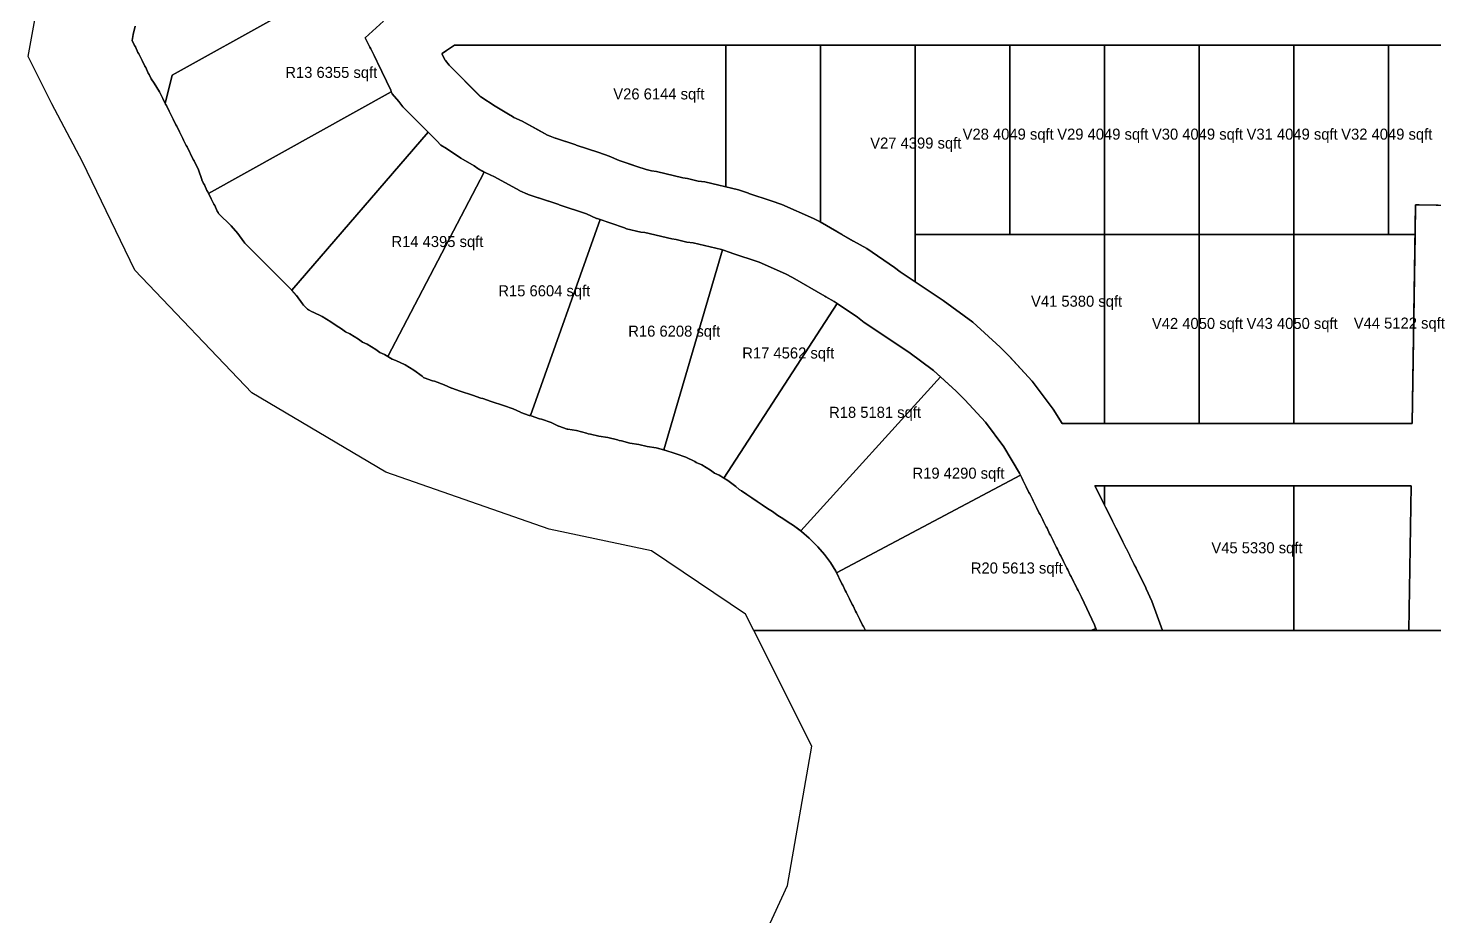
# Model space of a CAD drawing. Header units: metres. Extents: x 119 to 464, y -551 to -55.
# Drawn here: x 118.9 to 322.7, y -302.9 to -174.2 of the extents above; entities that cross this region are included whole.
import ezdxf

# ---------------------------------------------------------------- set-up
doc = ezdxf.new("R2010")
doc.units = ezdxf.units.M
for name, color, linetype in [('AMENITIES', 6, 'Continuous'), ('COLONY', 3, 'Continuous'), ('GARDENS', 82, 'Continuous'), ('PLOTS', 1, 'Continuous'), ('RESORT', 2, 'Continuous'), ('RIVER_PROMENADE', 62, 'Continuous'), ('ROADS', 8, 'Continuous'), ('TEXT', 7, 'Continuous')]:
    doc.layers.add(name, color=color, linetype=linetype)

msp = doc.modelspace()

# ---------------------------------------------------------------- linework, layer by layer
at = {"layer": 'AMENITIES'}
msp.add_lwpolyline([(302.36, -261.53), (302.36, -261.53), (302.36, -240.53), (302.36, -240.53), (302.36, -240.53), (319.35, -240.53), (319.35, -240.53), (319.35, -240.53), (319.01, -261.53), (319.01, -261.53), (319.01, -261.53), (302.36, -261.53), (302.36, -261.53)], close=True, dxfattribs=at)
at = {"layer": 'COLONY'}
msp.add_lwpolyline([(338.8, -261.53), (224.09, -261.53), (222.88, -259.14), (209.26, -249.96), (209.26, -249.96), (194.47, -246.82), (170.8, -238.57), (151.35, -227.07), (134.39, -209.29), (126.82, -193.61), (122.36, -185.17), (118.94, -178.32), (122.83, -156.97), (143.97, -136.46), (164.23, -123.19), (208.6, -107.93), (221.48, -103.71), (247.6, -87.66), (258.4, -72.16), (277.21, -65.62), (293.47, -62.5), (331.12, -57.65)], dxfattribs=at)
at = {"layer": 'GARDENS'}
msp.add_lwpolyline([(170.45, -163.97), (139.81, -181.01), (138.82, -185.15), (138.48, -184.43), (138.36, -184.23), (138.36, -184.23), (137.98, -183.43), (137.22, -182.17), (136.79, -181.58), (136.48, -180.93), (136.36, -180.73), (135.98, -179.93), (135.86, -179.73), (135.48, -178.93), (135.36, -178.73), (134.98, -177.93), (134.86, -177.73), (134.48, -176.93), (134.36, -176.73), (134.02, -176.02), (134.16, -175.13), (134.46, -173.93)], dxfattribs=at)
for points in [[(180.13, -177.05), (180.13, -177.05), (180.13, -177.05), (180.13, -177.05), (180.13, -177.05), (180.13, -177.05)], [(206.35, -176.67), (206.35, -176.67), (206.35, -176.67), (220.07, -176.67), (206.35, -176.67)], [(233.78, -176.67), (233.78, -176.67), (233.78, -176.67), (233.78, -202.32), (233.78, -202.32), (233.78, -202.32), (236.14, -203.69), (233.73, -202.29), (232.73, -201.79), (228.14, -199.76), (226.64, -199.26), (223.38, -198.16), (223.34, -198.15), (221.88, -197.66), (220.07, -197.23), (220.07, -197.23), (220.07, -197.23), (220.07, -176.67), (220.07, -176.67), (220.07, -176.67), (233.78, -176.67)], [(247.5, -176.67), (247.5, -176.67), (247.5, -176.67), (247.5, -176.67), (247.5, -176.67)], [(178.92, -177.88), (178.92, -177.88), (178.92, -177.88), (178.92, -177.88), (178.92, -177.88), (178.92, -177.88), (178.92, -177.88)], [(178.95, -177.97), (178.95, -177.97), (178.95, -177.97), (178.95, -177.97), (178.95, -177.97), (178.95, -177.97)], [(179.96, -179.59), (179.96, -179.59), (179.96, -179.59), (179.96, -179.59), (179.96, -179.59), (179.96, -179.59)], [(172.67, -184.84), (173.24, -185.61), (176.92, -189.29), (157.15, -212.21), (156.86, -211.89), (150.34, -205.37), (150.22, -205.17), (149.35, -203.98), (148.36, -202.89), (146.55, -201.08), (146.48, -200.93), (146.36, -200.73), (145.98, -199.93), (145.86, -199.73), (145.48, -198.93), (145.36, -198.73), (145.1, -198.17), (171.57, -183.45), (171.68, -183.76), (172.67, -184.84)], [(184.53, -184.16), (184.54, -184.16), (184.54, -184.16), (184.54, -184.16), (184.54, -184.16), (184.54, -184.16), (184.54, -184.16), (184.54, -184.16), (184.54, -184.16), (184.54, -184.16), (184.54, -184.16), (184.54, -184.16), (184.54, -184.16), (184.55, -184.17), (184.55, -184.17), (184.55, -184.17), (184.55, -184.17), (184.55, -184.17), (184.53, -184.16)], [(186.61, -185.54), (186.61, -185.54), (186.61, -185.54), (186.61, -185.54), (186.61, -185.54), (186.61, -185.54)], [(188.55, -186.67), (189.11, -187.04), (189.11, -187.04), (189.11, -187.04), (188.55, -186.67)], [(194.2, -189.73), (194.2, -189.73), (194.2, -189.73), (194.2, -189.73), (194.2, -189.73), (194.2, -189.73)], [(194.57, -189.89), (194.57, -189.89), (194.57, -189.89), (194.57, -189.89), (194.57, -189.89), (194.57, -189.89)], [(195.3, -190.14), (195.3, -190.14), (195.3, -190.14), (195.3, -190.14), (195.3, -190.14), (195.3, -190.14)], [(196.8, -190.64), (196.8, -190.64), (196.8, -190.64), (196.8, -190.64), (196.8, -190.64), (196.8, -190.64)], [(198.3, -191.14), (198.3, -191.14), (198.3, -191.14), (198.3, -191.14), (198.3, -191.14), (198.3, -191.14)], [(198.38, -191.16), (201.64, -192.26), (201.64, -192.26), (198.38, -191.16)], [(204.57, -193.39), (204.57, -193.39), (204.57, -193.39), (204.57, -193.39), (204.57, -193.39), (204.57, -193.39)], [(206.35, -193.99), (207.14, -194.26), (207.14, -194.26), (206.35, -193.99)], [(206.35, -193.99), (206.35, -193.99), (206.35, -193.99), (206.35, -193.99)], [(208.51, -194.72), (208.51, -194.72), (208.51, -194.72), (208.51, -194.72)], [(209.3, -194.9), (209.3, -194.9), (209.3, -194.9), (209.3, -194.9)], [(213.8, -195.9), (213.8, -195.9), (213.8, -195.9), (213.8, -195.9)], [(216.04, -196.37), (216.04, -196.37), (216.04, -196.37), (216.04, -196.37)], [(320.01, -199.81), (320.54, -199.82), (320, -199.81), (320.01, -199.81)], [(247.5, -204.1), (247.5, -204.1), (247.5, -204.1), (247.5, -204.1), (247.5, -204.1)], [(274.93, -204.1), (274.93, -204.1), (274.93, -204.1), (274.93, -204.1), (274.93, -204.1)], [(302.36, -204.1), (302.36, -204.1), (302.36, -204.1), (302.36, -204.1), (302.36, -204.1)], [(245.3, -209.51), (245.3, -209.51), (245.3, -209.51), (245.3, -209.51)], [(247.5, -210.97), (247.5, -210.97), (247.5, -210.97), (247.5, -210.97), (247.5, -210.97), (247.5, -210.97), (247.5, -210.97)], [(267.46, -229.41), (267.46, -229.41), (268.77, -231.53), (268.77, -231.53), (268.77, -231.53), (268.77, -231.53), (267.46, -229.41)], [(274.93, -231.53), (274.93, -231.53), (274.93, -231.53), (274.93, -231.53), (274.93, -231.53)], [(302.36, -231.53), (302.36, -231.53), (302.36, -231.53), (302.36, -231.53), (302.36, -231.53)], [(262.73, -238.98), (262.73, -238.98), (262.73, -238.98), (262.73, -238.98), (262.73, -238.98)], [(263.09, -239.7), (263.09, -239.7), (263.09, -239.7), (263.09, -239.7)], [(263.59, -240.7), (263.59, -240.7), (263.59, -240.7), (263.59, -240.7)], [(264.09, -241.7), (264.09, -241.7), (264.09, -241.7), (264.09, -241.7)], [(274.59, -242.66), (274.58, -242.64), (274.57, -242.62), (274.1, -241.68), (274.09, -241.66), (274.08, -241.64), (274.07, -241.62), (273.6, -240.68), (273.59, -240.66), (273.58, -240.64), (273.57, -240.62), (273.52, -240.53), (274.93, -240.53), (274.93, -240.53), (274.93, -240.53), (274.93, -243.34), (274.93, -243.34), (274.93, -243.34), (274.6, -242.68), (274.59, -242.66)], [(302.36, -240.53), (302.36, -240.53), (302.36, -240.53), (302.36, -240.53), (302.36, -240.53), (302.36, -240.53)], [(319.01, -261.53), (319.01, -261.53), (319.01, -261.53), (319.01, -261.53), (319.35, -240.53), (319.35, -240.53), (319.35, -240.53), (319.35, -240.53), (319.01, -261.53)], [(264.59, -242.7), (264.59, -242.7), (264.59, -242.7), (264.59, -242.7)], [(265.09, -243.7), (265.09, -243.7), (265.09, -243.7), (265.09, -243.7)], [(265.59, -244.7), (265.59, -244.7), (265.59, -244.7), (265.59, -244.7)], [(266.09, -245.7), (266.09, -245.7), (266.09, -245.7), (266.09, -245.7)], [(266.59, -246.7), (266.59, -246.7), (266.59, -246.7), (266.59, -246.7)], [(267.09, -247.7), (267.09, -247.7), (267.09, -247.7), (267.09, -247.7)], [(267.59, -248.7), (267.59, -248.7), (267.59, -248.7), (267.59, -248.7)], [(268.09, -249.7), (268.09, -249.7), (268.09, -249.7), (268.09, -249.7)], [(268.59, -250.7), (268.59, -250.7), (268.59, -250.7), (268.59, -250.7)], [(269.09, -251.7), (269.09, -251.7), (269.09, -251.7), (269.09, -251.7)], [(278.6, -250.68), (279.23, -251.96), (279.23, -251.96), (278.6, -250.68)], [(279.26, -252), (279.26, -252), (279.27, -252.01), (279.27, -252.01), (279.27, -252.01), (279.27, -252.01), (279.27, -252.01), (279.27, -252.01), (279.27, -252.01), (279.27, -252.01), (279.27, -252.01), (279.27, -252.02), (279.26, -252), (279.26, -252)], [(279.4, -252.24), (279.53, -252.45), (279.53, -252.45), (279.53, -252.45), (279.53, -252.45), (279.53, -252.45), (279.53, -252.45), (279.53, -252.45), (279.53, -252.46), (279.53, -252.46), (279.53, -252.46), (279.53, -252.46), (279.4, -252.24)], [(236.07, -253.13), (236.07, -253.13), (236.07, -253.13), (236.07, -253.13), (236.07, -253.13)], [(236.36, -253.73), (236.36, -253.73), (236.36, -253.73), (236.36, -253.73)], [(269.59, -252.7), (269.59, -252.7), (269.59, -252.7), (269.59, -252.7)], [(270.09, -253.7), (270.09, -253.7), (270.09, -253.7), (270.09, -253.7)], [(280.33, -254.16), (280.33, -254.16), (280.33, -254.16), (280.33, -254.16)], [(236.86, -254.73), (236.86, -254.73), (236.86, -254.73), (236.86, -254.73)], [(237.36, -255.73), (237.36, -255.73), (237.36, -255.73), (237.36, -255.73)], [(270.59, -254.7), (270.59, -254.7), (270.59, -254.7), (270.59, -254.7)], [(271.09, -255.7), (271.09, -255.7), (271.09, -255.7), (271.09, -255.7)], [(280.96, -255.49), (280.96, -255.49), (280.96, -255.49), (280.96, -255.49)], [(237.86, -256.73), (237.86, -256.73), (237.86, -256.73), (237.86, -256.73)], [(238.36, -257.73), (238.36, -257.73), (238.36, -257.73), (238.36, -257.73)], [(271.59, -256.7), (271.59, -256.7), (271.59, -256.7), (271.59, -256.7)], [(238.86, -258.73), (238.86, -258.73), (238.86, -258.73), (238.86, -258.73)], [(239.36, -259.73), (239.36, -259.73), (239.36, -259.73), (239.36, -259.73)], [(239.86, -260.73), (239.86, -260.73), (239.86, -260.73), (239.86, -260.73)], [(273.49, -260.71), (273.49, -260.71), (273.49, -260.71), (273.49, -260.71)], [(240.27, -261.53), (240.27, -261.53), (240.27, -261.53), (240.27, -261.53), (240.27, -261.53)], [(272.96, -261.53), (272.96, -261.53), (272.96, -261.53), (273.68, -261.24), (273.68, -261.24), (273.68, -261.24), (273.78, -261.53), (272.96, -261.53)], [(283.33, -261.53), (283.33, -261.53), (283.33, -261.53), (283.33, -261.53), (283.33, -261.53)], [(302.36, -261.53), (302.36, -261.53), (302.36, -261.53), (302.36, -261.53), (302.36, -261.53), (302.36, -261.53)]]:
    msp.add_lwpolyline(points, close=True, dxfattribs=at)
at = {"layer": 'PLOTS'}
msp.add_lwpolyline([(170.44, -173.19), (167.78, -175.6), (167.97, -175.99), (168.09, -176.2), (168.47, -176.99), (168.59, -177.2), (168.97, -177.99), (169.09, -178.2), (169.47, -178.99), (169.59, -179.2), (171.49, -183.21), (171.57, -183.45), (145.1, -198.17), (144.98, -197.93), (144.98, -197.93), (144.86, -197.73), (144.48, -196.93), (144.36, -196.73), (144.12, -196.22), (144.1, -196.15), (143.61, -194.76), (142.98, -193.43), (142.86, -193.23), (142.48, -192.43), (142.36, -192.23), (141.98, -191.43), (141.86, -191.23), (141.48, -190.43), (141.36, -190.23), (140.98, -189.43), (140.86, -189.23), (140.48, -188.43), (140.36, -188.23), (139.98, -187.43), (139.86, -187.23), (139.48, -186.43), (139.36, -186.23), (138.98, -185.43), (138.86, -185.23), (138.82, -185.15), (139.81, -181.01), (170.45, -163.97)], dxfattribs=at)
for points in [[(178.92, -177.88), (178.92, -177.88), (178.92, -177.88), (178.92, -177.88), (179.59, -177.46), (179.59, -177.46), (179.59, -177.46), (179.59, -177.46), (180.13, -177.05), (180.13, -177.05), (180.13, -177.05), (180.13, -177.05), (180.75, -176.67), (180.75, -176.67), (180.75, -176.67), (180.76, -176.67), (180.76, -176.67), (180.76, -176.67), (180.76, -176.67), (180.76, -176.67), (180.76, -176.67), (180.76, -176.67), (180.76, -176.67), (180.76, -176.67), (180.76, -176.67), (180.76, -176.67), (180.76, -176.67), (180.76, -176.67), (180.76, -176.67), (180.76, -176.67), (180.76, -176.67), (180.76, -176.67), (180.76, -176.67), (180.76, -176.67), (206.35, -176.67), (206.35, -176.67), (206.35, -176.67), (220.07, -176.67), (220.07, -176.67), (220.07, -176.67), (220.07, -197.23), (220.07, -197.23), (220.07, -197.23), (216.99, -196.5), (216.99, -196.5), (216.04, -196.37), (216.04, -196.37), (214.49, -196), (214.49, -196), (213.8, -195.9), (213.8, -195.9), (209.99, -195), (209.99, -195), (209.3, -194.9), (209.3, -194.9), (208.51, -194.72), (208.51, -194.72), (207.14, -194.26), (206.35, -193.99), (206.35, -193.99), (206.35, -193.99), (206.35, -193.99), (204.57, -193.39), (204.57, -193.39), (204.57, -193.39), (204.57, -193.39), (203.14, -192.76), (203.14, -192.76), (203.14, -192.76), (203.14, -192.76), (201.64, -192.26), (198.38, -191.16), (198.38, -191.16), (198.38, -191.16), (198.38, -191.16), (198.3, -191.14), (198.3, -191.14), (198.3, -191.14), (198.3, -191.14), (196.88, -190.66), (196.88, -190.66), (196.88, -190.66), (196.88, -190.66), (196.8, -190.64), (196.8, -190.64), (196.8, -190.64), (196.8, -190.64), (195.38, -190.16), (195.38, -190.16), (195.38, -190.16), (195.38, -190.16), (195.3, -190.14), (195.3, -190.14), (195.3, -190.14), (195.3, -190.14), (194.57, -189.89), (194.57, -189.89), (194.57, -189.89), (194.57, -189.89), (194.2, -189.73), (194.2, -189.73), (194.2, -189.73), (194.2, -189.73), (192.64, -188.86), (190.53, -187.7), (190.53, -187.7), (190.53, -187.7), (190.53, -187.7), (189.34, -187.18), (189.34, -187.18), (189.34, -187.18), (189.34, -187.18), (189.34, -187.18), (189.34, -187.18), (189.34, -187.18), (189.34, -187.18), (189.33, -187.18), (189.33, -187.18), (189.33, -187.18), (189.33, -187.18), (189.33, -187.18), (189.11, -187.04), (189.11, -187.04), (188.55, -186.67), (188.55, -186.67), (188.55, -186.67), (188.55, -186.67), (186.61, -185.54), (186.61, -185.54), (186.61, -185.54), (186.61, -185.54), (184.55, -184.17), (184.55, -184.17), (184.55, -184.17), (184.55, -184.17), (184.54, -184.16), (184.54, -184.16), (184.54, -184.16), (184.54, -184.16), (184.54, -184.16), (184.54, -184.16), (184.54, -184.16), (184.54, -184.16), (184.54, -184.16), (184.54, -184.16), (184.54, -184.16), (184.54, -184.16), (184.52, -184.16), (184.52, -184.16), (184.52, -184.16), (184.52, -184.16), (184.52, -184.16), (179.96, -179.59), (179.96, -179.59), (179.96, -179.59), (179.96, -179.59), (179.44, -178.9), (179.44, -178.9), (179.44, -178.9), (179.44, -178.9), (179.35, -178.81), (179.35, -178.81), (179.35, -178.81), (179.35, -178.81), (179.35, -178.81), (179.35, -178.8), (179.35, -178.8), (179.35, -178.8), (179.35, -178.8), (179.35, -178.8), (179.35, -178.8), (179.35, -178.8), (179.35, -178.8), (179.35, -178.8), (178.95, -177.97), (178.95, -177.97), (178.95, -177.97), (178.95, -177.97), (178.92, -177.88), (178.92, -177.88)], [(233.78, -202.32), (233.78, -202.32), (233.78, -176.67), (233.78, -176.67), (233.78, -176.67), (247.5, -176.67), (247.5, -176.67), (247.5, -176.67), (247.5, -210.97), (247.5, -210.97), (247.5, -210.97), (245.3, -209.51), (245.3, -209.51), (244.51, -208.91), (244.51, -208.91), (240.48, -206.17), (240.48, -206.17), (240.48, -206.17), (240.48, -206.17), (240.48, -206.17), (240.48, -206.17), (240.48, -206.17), (240.47, -206.17), (240.47, -206.17), (240.47, -206.17), (238.55, -205.09), (238.55, -205.09), (238.55, -205.09), (238.55, -205.09), (238.55, -205.09), (238.55, -205.09), (238.54, -205.09), (238.54, -205.09), (238.54, -205.09), (236.84, -204.1), (233.78, -202.32), (233.78, -202.32)], [(247.5, -176.67), (261.22, -176.67), (261.22, -204.1), (247.5, -204.1), (247.5, -176.67)], [(261.22, -176.67), (274.93, -176.67), (274.93, -204.1), (261.22, -204.1), (261.22, -176.67)], [(274.93, -176.67), (288.65, -176.67), (288.65, -204.1), (274.93, -204.1), (274.93, -176.67)], [(288.65, -176.67), (302.36, -176.67), (302.36, -204.1), (288.65, -204.1), (288.65, -176.67)], [(302.36, -176.67), (316.08, -176.67), (316.08, -204.1), (302.36, -204.1), (302.36, -176.67)], [(316.08, -176.67), (329.8, -176.67), (329.8, -199.97), (320.01, -199.81), (320, -199.81), (320, -199.82), (319.93, -204.1), (316.08, -204.1), (316.08, -176.67)], [(170.57, -221.52), (169.92, -221.21), (169.33, -220.78), (168.07, -220.02), (167.42, -219.71), (166.83, -219.28), (165.57, -218.52), (164.92, -218.21), (164.33, -217.78), (163.57, -217.32), (162.83, -216.78), (161.57, -216.02), (160.24, -215.39), (160.1, -215.34), (159.57, -215.02), (159.42, -214.95), (158.84, -214.37), (158.72, -214.17), (157.85, -212.98), (157.15, -212.21), (176.92, -189.29), (178.19, -190.56), (178.75, -191.18), (179.56, -191.66), (181.63, -193.04), (183.56, -194.16), (184.13, -194.54), (185.05, -195.07), (171.06, -221.82), (170.57, -221.52)], [(191.56, -230.33), (190.35, -229.9), (190.28, -229.88), (189.24, -229.39), (187.85, -228.9), (187.56, -228.83), (186.35, -228.4), (186.06, -228.33), (184.85, -227.9), (184.56, -227.83), (183.35, -227.4), (183.06, -227.33), (181.85, -226.9), (181.56, -226.83), (180.35, -226.4), (180.28, -226.38), (179.24, -225.89), (177.85, -225.4), (177.56, -225.33), (176.35, -224.9), (176.28, -224.88), (176.27, -224.88), (176.02, -224.65), (174.83, -223.78), (173.57, -223.02), (172.24, -222.39), (171.69, -222.2), (171.06, -221.82), (185.05, -195.07), (185.27, -195.2), (186.54, -195.76), (190.17, -197.77), (190.22, -197.81), (191.29, -198.28), (191.32, -198.29), (191.34, -198.29), (191.41, -198.31), (192.84, -198.79), (192.91, -198.81), (194.34, -199.29), (194.41, -199.31), (195.84, -199.79), (195.91, -199.81), (199.87, -201.15), (201.29, -201.78), (201.32, -201.79), (201.34, -201.79), (201.41, -201.81), (201.85, -201.96), (191.73, -230.37), (191.56, -230.33)], [(209.93, -235.04), (208.63, -234.84), (207.43, -234.54), (206.13, -234.34), (204.93, -234.04), (204.61, -233.99), (204.35, -233.9), (202.93, -233.54), (201.63, -233.34), (200.43, -233.04), (200.11, -232.99), (199.85, -232.9), (198.43, -232.54), (197.13, -232.34), (197.09, -232.34), (197.06, -232.33), (195.85, -231.9), (195.78, -231.88), (194.74, -231.39), (193.35, -230.9), (193.06, -230.83), (191.85, -230.4), (191.73, -230.37), (201.85, -201.96), (205.37, -203.15), (205.67, -203.28), (207.71, -203.76), (208.33, -203.85), (212.21, -204.76), (212.83, -204.85), (214.41, -205.22), (215.33, -205.35), (219.41, -206.31), (219.55, -206.36), (211.05, -235.32), (209.93, -235.04)], [(247.5, -204.1), (247.5, -204.1), (274.93, -204.1), (274.93, -204.1), (274.93, -204.1), (274.93, -231.53), (274.93, -231.53), (274.93, -231.53), (268.77, -231.53), (268.77, -231.53), (268.77, -231.53), (267.46, -229.41), (267.46, -229.41), (264.44, -225.4), (264.44, -225.4), (261.22, -221.86), (261.06, -221.69), (261.06, -221.69), (259.81, -220.44), (259.81, -220.44), (255.85, -216.85), (255.85, -216.85), (251.55, -213.67), (251.55, -213.67), (247.5, -210.97), (247.5, -210.97), (247.5, -210.97), (247.5, -204.1), (247.5, -204.1)], [(274.93, -204.1), (288.65, -204.1), (288.65, -231.53), (274.93, -231.53), (274.93, -204.1)], [(288.65, -204.1), (302.36, -204.1), (302.36, -231.53), (288.65, -231.53), (288.65, -204.1)], [(302.36, -231.53), (302.36, -231.53), (302.36, -204.1), (302.36, -204.1), (302.36, -204.1), (319.93, -204.1), (319.93, -204.1), (319.93, -204.1), (319.49, -231.53), (319.49, -231.53), (319.49, -231.53), (302.36, -231.53), (302.36, -231.53)], [(219.07, -239.02), (218.42, -238.71), (217.83, -238.28), (216.57, -237.52), (215.77, -237.14), (215.57, -237.02), (214.24, -236.39), (212.85, -235.9), (212.56, -235.83), (211.35, -235.4), (211.05, -235.32), (219.55, -206.36), (220.84, -206.79), (220.91, -206.81), (224.87, -208.15), (228.7, -209.84), (229.7, -210.34), (234.39, -213.06), (234.56, -213.16), (235.75, -213.82), (236.19, -214.12), (219.77, -239.44), (219.07, -239.02)], [(229.83, -246.28), (229.07, -245.82), (228.33, -245.28), (227.57, -244.82), (226.83, -244.28), (226.07, -243.82), (225.33, -243.28), (224.57, -242.82), (223.83, -242.28), (223.07, -241.82), (222.33, -241.28), (221.98, -241.07), (221.52, -240.65), (220.33, -239.78), (219.77, -239.44), (236.19, -214.12), (239.11, -216.11), (240.1, -216.86), (246.56, -221.16), (250.14, -223.81), (251.16, -224.74), (230.93, -247.08), (229.83, -246.28)], [(235.98, -252.93), (235.22, -251.67), (234.35, -250.48), (233.36, -249.39), (232.11, -248.14), (231.02, -247.15), (230.93, -247.08), (251.16, -224.74), (253.44, -226.81), (254.69, -228.06), (257.67, -231.34), (260.31, -234.9), (262.59, -238.7), (262.73, -238.98), (236.07, -253.13), (235.98, -252.93)], [(236.07, -253.13), (236.07, -253.13), (262.73, -238.98), (262.73, -238.98), (262.73, -238.98), (262.97, -239.49), (262.97, -239.49), (263.09, -239.7), (263.09, -239.7), (263.47, -240.49), (263.47, -240.49), (263.59, -240.7), (263.59, -240.7), (263.97, -241.49), (263.97, -241.49), (264.09, -241.7), (264.09, -241.7), (264.47, -242.49), (264.47, -242.49), (264.59, -242.7), (264.59, -242.7), (264.97, -243.49), (264.97, -243.49), (265.09, -243.7), (265.09, -243.7), (265.47, -244.49), (265.47, -244.49), (265.59, -244.7), (265.59, -244.7), (265.97, -245.49), (265.97, -245.49), (266.09, -245.7), (266.09, -245.7), (266.47, -246.49), (266.47, -246.49), (266.59, -246.7), (266.59, -246.7), (266.97, -247.49), (266.97, -247.49), (267.09, -247.7), (267.09, -247.7), (267.47, -248.49), (267.47, -248.49), (267.59, -248.7), (267.59, -248.7), (267.97, -249.49), (267.97, -249.49), (268.09, -249.7), (268.09, -249.7), (268.47, -250.49), (268.47, -250.49), (268.59, -250.7), (268.59, -250.7), (268.97, -251.49), (268.97, -251.49), (269.09, -251.7), (269.09, -251.7), (269.47, -252.49), (269.47, -252.49), (269.59, -252.7), (269.59, -252.7), (269.97, -253.49), (269.97, -253.49), (270.09, -253.7), (270.09, -253.7), (270.47, -254.49), (270.47, -254.49), (270.59, -254.7), (270.59, -254.7), (270.9, -255.34), (270.97, -255.49), (270.97, -255.49), (271.09, -255.7), (271.09, -255.7), (271.47, -256.49), (271.47, -256.49), (271.59, -256.7), (271.59, -256.7), (273.49, -260.71), (273.49, -260.71), (273.68, -261.24), (273.68, -261.24), (273.68, -261.24), (272.96, -261.53), (272.96, -261.53), (272.96, -261.53), (240.27, -261.53), (240.27, -261.53), (240.27, -261.53), (239.98, -260.93), (239.98, -260.93), (239.86, -260.73), (239.86, -260.73), (239.48, -259.93), (239.48, -259.93), (239.36, -259.73), (239.36, -259.73), (238.98, -258.93), (238.98, -258.93), (238.86, -258.73), (238.86, -258.73), (238.48, -257.93), (238.48, -257.93), (238.36, -257.73), (238.36, -257.73), (237.98, -256.93), (237.98, -256.93), (237.86, -256.73), (237.86, -256.73), (237.48, -255.93), (237.48, -255.93), (237.36, -255.73), (237.36, -255.73), (236.98, -254.93), (236.98, -254.93), (236.86, -254.73), (236.86, -254.73), (236.48, -253.93), (236.48, -253.93), (236.36, -253.73), (236.36, -253.73), (236.07, -253.13), (236.07, -253.13)], [(274.93, -243.34), (274.93, -243.34), (274.93, -240.53), (274.93, -240.53), (274.93, -240.53), (302.36, -240.53), (302.36, -240.53), (302.36, -240.53), (302.36, -261.53), (302.36, -261.53), (302.36, -261.53), (283.33, -261.53), (283.33, -261.53), (283.33, -261.53), (281.8, -257.27), (281.8, -257.27), (280.96, -255.49), (280.96, -255.49), (280.84, -255.18), (280.84, -255.18), (280.34, -254.18), (280.33, -254.16), (280.33, -254.16), (279.53, -252.46), (279.53, -252.46), (279.53, -252.46), (279.53, -252.45), (279.53, -252.45), (279.53, -252.45), (279.53, -252.45), (279.53, -252.45), (279.53, -252.45), (279.53, -252.45), (279.27, -252.03), (279.27, -252.03), (279.27, -252.03), (279.27, -252.01), (279.27, -252.01), (279.27, -252.01), (279.27, -252.01), (279.27, -252.01), (279.27, -252.01), (279.27, -252.01), (279.27, -252.01), (279.27, -252.01), (279.26, -252), (279.26, -252), (279.26, -252), (279.26, -252), (279.24, -251.99), (279.24, -251.99), (279.24, -251.99), (279.24, -251.98), (279.24, -251.98), (279.24, -251.98), (279.24, -251.98), (279.24, -251.98), (279.24, -251.98), (279.23, -251.96), (278.6, -250.68), (278.6, -250.68), (278.58, -250.64), (278.57, -250.62), (278.1, -249.68), (278.08, -249.64), (278.07, -249.62), (277.6, -248.68), (277.58, -248.64), (277.57, -248.62), (277.1, -247.68), (277.08, -247.64), (277.07, -247.62), (276.6, -246.68), (276.58, -246.64), (276.57, -246.62), (276.1, -245.68), (276.08, -245.64), (276.07, -245.62), (275.6, -244.68), (275.58, -244.64), (275.57, -244.62), (275.1, -243.68), (275.08, -243.64), (275.07, -243.62), (274.93, -243.34), (274.93, -243.34)]]:
    msp.add_lwpolyline(points, close=True, dxfattribs=at)
at = {"layer": 'RESORT'}
msp.add_lwpolyline([(215.94, -326.8), (228.99, -298.46), (232.53, -278.27), (224.09, -261.53), (338.8, -261.53), (338.45, -264.51), (337.37, -284.59), (335.73, -303.96)], dxfattribs=at)
at = {"layer": 'RIVER_PROMENADE'}
msp.add_lwpolyline([(134.46, -173.93), (134.16, -175.13), (134.02, -176.02), (134.36, -176.73), (134.48, -176.93), (134.86, -177.73), (134.98, -177.93), (135.36, -178.73), (135.48, -178.93), (135.86, -179.73), (135.98, -179.93), (136.36, -180.73), (136.48, -180.93), (136.79, -181.58), (137.22, -182.17), (137.98, -183.43), (138.36, -184.23), (138.48, -184.43), (138.86, -185.23), (138.98, -185.43), (139.36, -186.23), (139.48, -186.43), (139.86, -187.23), (139.98, -187.43), (140.36, -188.23), (140.48, -188.43), (140.86, -189.23), (140.98, -189.43), (141.36, -190.23), (141.48, -190.43), (141.86, -191.23), (141.98, -191.43), (142.36, -192.23), (142.48, -192.43), (142.86, -193.23), (142.98, -193.43), (143.61, -194.76), (144.1, -196.15), (144.12, -196.22), (144.36, -196.73), (144.48, -196.93), (144.86, -197.73), (144.98, -197.93), (145.36, -198.73), (145.48, -198.93), (145.86, -199.73), (145.98, -199.93), (146.36, -200.73), (146.48, -200.93), (146.55, -201.08), (148.36, -202.89), (149.35, -203.98), (150.22, -205.17), (150.34, -205.37), (156.86, -211.89), (157.85, -212.98), (158.72, -214.17), (158.84, -214.37), (159.42, -214.95), (159.57, -215.02), (160.1, -215.34), (160.24, -215.39), (161.57, -216.02), (162.83, -216.78), (163.57, -217.32), (164.33, -217.78), (164.92, -218.21), (165.57, -218.52), (166.83, -219.28), (167.42, -219.71), (168.07, -220.02), (169.33, -220.78), (169.92, -221.21), (170.57, -221.52), (171.69, -222.2), (172.24, -222.39), (173.57, -223.02), (174.83, -223.78), (176.02, -224.65), (176.27, -224.88), (176.28, -224.88), (176.35, -224.9), (177.56, -225.33), (177.85, -225.4), (179.24, -225.89), (180.28, -226.38), (180.35, -226.4), (181.56, -226.83), (181.85, -226.9), (183.06, -227.33), (183.35, -227.4), (184.56, -227.83), (184.85, -227.9), (186.06, -228.33), (186.35, -228.4), (187.56, -228.83), (187.85, -228.9), (189.24, -229.39), (190.28, -229.88), (190.35, -229.9), (191.56, -230.33), (191.85, -230.4), (193.06, -230.83), (193.35, -230.9), (194.74, -231.39), (195.78, -231.88), (195.85, -231.9), (197.06, -232.33), (197.09, -232.34), (197.13, -232.34), (198.43, -232.54), (199.85, -232.9), (200.11, -232.99), (200.43, -233.04), (201.63, -233.34), (202.93, -233.54), (204.35, -233.9), (204.61, -233.99), (204.93, -234.04), (206.13, -234.34), (207.43, -234.54), (208.63, -234.84), (209.93, -235.04), (211.35, -235.4), (212.56, -235.83), (212.85, -235.9), (214.24, -236.39), (215.57, -237.02), (215.77, -237.14), (216.57, -237.52), (217.83, -238.28), (218.42, -238.71), (219.07, -239.02), (220.33, -239.78), (221.52, -240.65), (221.98, -241.07), (222.33, -241.28), (223.07, -241.82), (223.83, -242.28), (224.57, -242.82), (225.33, -243.28), (226.07, -243.82), (226.83, -244.28), (227.57, -244.82), (228.33, -245.28), (229.07, -245.82), (229.83, -246.28), (231.02, -247.15), (232.11, -248.14), (233.36, -249.39), (234.35, -250.48), (235.22, -251.67), (235.98, -252.93), (236.36, -253.73), (236.48, -253.93), (236.86, -254.73), (236.98, -254.93), (237.36, -255.73), (237.48, -255.93), (237.86, -256.73), (237.98, -256.93), (238.36, -257.73), (238.48, -257.93), (238.86, -258.73), (238.98, -258.93), (239.36, -259.73), (239.48, -259.93), (239.86, -260.73), (239.98, -260.93), (240.27, -261.53), (224.09, -261.53), (222.88, -259.14), (209.26, -249.96), (194.47, -246.82), (194.47, -246.82), (170.8, -238.57), (151.35, -227.07), (134.39, -209.29), (126.82, -193.61), (122.36, -185.17), (118.94, -178.32), (122.83, -156.97)], dxfattribs=at)
at = {"layer": 'ROADS'}
for points in [[(328.01, -261.53), (319.01, -261.53), (319.35, -240.53), (273.52, -240.53), (273.57, -240.62), (273.58, -240.64), (273.59, -240.66), (273.6, -240.68), (274.07, -241.62), (274.08, -241.64), (274.09, -241.66), (274.1, -241.68), (274.57, -242.62), (274.58, -242.64), (274.59, -242.66), (274.6, -242.68), (275.07, -243.62), (275.08, -243.64), (275.09, -243.66), (275.1, -243.68), (275.57, -244.62), (275.58, -244.64), (275.59, -244.66), (275.6, -244.68), (276.07, -245.62), (276.08, -245.64), (276.09, -245.66), (276.1, -245.68), (276.57, -246.62), (276.58, -246.64), (276.59, -246.66), (276.6, -246.68), (277.07, -247.62), (277.08, -247.64), (277.09, -247.66), (277.1, -247.68), (277.57, -248.62), (277.58, -248.64), (277.59, -248.66), (277.6, -248.68), (278.07, -249.62), (278.08, -249.64), (278.09, -249.66), (278.1, -249.68), (278.57, -250.62), (278.58, -250.64), (278.59, -250.66), (278.6, -250.68), (279.23, -251.96), (279.24, -251.98), (279.26, -252), (279.27, -252.02), (279.53, -252.46), (280.33, -254.16), (280.34, -254.18), (280.84, -255.18), (280.96, -255.49), (281.8, -257.27), (283.33, -261.53), (273.78, -261.53), (273.49, -260.71), (271.59, -256.7), (271.47, -256.49), (271.09, -255.7), (270.97, -255.49), (270.59, -254.7), (270.47, -254.49), (270.09, -253.7), (269.97, -253.49), (269.59, -252.7), (269.47, -252.49), (269.09, -251.7), (268.97, -251.49), (268.59, -250.7), (268.47, -250.49), (268.09, -249.7), (267.97, -249.49), (267.59, -248.7), (267.47, -248.49), (267.09, -247.7), (266.97, -247.49), (266.59, -246.7), (266.47, -246.49), (266.09, -245.7), (265.97, -245.49), (265.59, -244.7), (265.47, -244.49), (265.09, -243.7), (264.97, -243.49), (264.59, -242.7), (264.47, -242.49), (264.09, -241.7), (263.97, -241.49), (263.59, -240.7), (263.47, -240.49), (263.09, -239.7), (262.97, -239.49), (262.59, -238.7), (260.31, -234.9), (257.67, -231.34), (254.69, -228.06), (253.44, -226.81), (250.14, -223.81), (246.56, -221.16), (240.1, -216.86), (239.11, -216.11), (235.75, -213.82), (234.56, -213.16), (234.39, -213.06), (229.7, -210.34), (228.7, -209.84), (224.87, -208.15), (220.91, -206.81), (220.84, -206.79), (219.41, -206.31), (215.33, -205.35), (214.41, -205.22), (212.83, -204.85), (212.21, -204.76), (208.33, -203.85), (207.71, -203.76), (205.67, -203.28), (205.37, -203.15), (201.41, -201.81), (201.34, -201.79), (201.32, -201.79), (201.29, -201.78), (199.87, -201.15), (195.91, -199.81), (195.84, -199.79), (194.41, -199.31), (194.34, -199.29), (192.91, -198.81), (192.84, -198.79), (191.41, -198.31), (191.34, -198.29), (191.32, -198.29), (191.29, -198.28), (190.22, -197.81), (190.17, -197.77), (186.54, -195.76), (185.27, -195.2), (184.13, -194.54), (183.56, -194.16), (181.63, -193.04), (179.56, -191.66), (178.75, -191.18), (178.19, -190.56), (173.24, -185.61), (172.67, -184.84), (171.68, -183.76), (171.49, -183.21), (169.59, -179.2), (169.47, -178.99), (169.09, -178.2), (168.97, -177.99), (168.59, -177.2), (168.47, -176.99), (168.09, -176.2), (167.97, -175.99), (167.78, -175.6), (170.44, -173.19)], [(450.51, -176.67), (180.75, -176.67), (180.13, -177.05), (179.59, -177.46), (178.92, -177.88), (178.95, -177.97), (179.35, -178.8), (179.44, -178.9), (179.96, -179.59), (184.53, -184.16), (184.55, -184.17), (186.61, -185.54), (188.55, -186.67), (189.11, -187.04), (189.34, -187.18), (190.53, -187.7), (194.2, -189.73), (194.57, -189.89), (195.3, -190.14), (195.34, -190.15), (195.38, -190.16), (196.8, -190.64), (196.84, -190.65), (196.88, -190.66), (198.3, -191.14), (198.34, -191.15), (198.38, -191.16), (201.64, -192.26), (203.14, -192.76), (204.57, -193.39), (207.14, -194.26), (208.51, -194.72), (209.3, -194.9), (209.99, -195), (213.8, -195.9), (214.49, -196), (216.04, -196.37), (216.99, -196.5), (221.88, -197.66), (223.34, -198.15), (223.38, -198.16), (226.64, -199.26), (228.14, -199.76), (232.73, -201.79), (233.73, -202.29), (238.55, -205.09), (240.48, -206.17), (244.51, -208.91), (245.3, -209.51), (251.55, -213.67), (255.85, -216.85), (259.81, -220.44), (261.06, -221.69), (264.44, -225.4), (267.46, -229.41), (268.77, -231.53), (319.49, -231.53), (320, -199.81), (320, -199.81), (329, -199.95)]]:
    msp.add_lwpolyline(points, dxfattribs=at)

# ---------------------------------------------------------------- texts
at = {"layer": 'TEXT'}
for s, p in [('R13 6355 sqft', (156.21, -181.43)), ('V26 6144 sqft', (203.74, -184.55)), ('V28 4049 sqft', (254.36, -190.38)), ('V29 4049 sqft', (268.07, -190.38)), ('V30 4049 sqft', (281.79, -190.38)), ('V31 4049 sqft', (295.51, -190.38)), ('V32 4049 sqft', (309.22, -190.38)), ('V27 4399 sqft', (240.97, -191.67)), ('R14 4395 sqft', (171.59, -205.94)), ('R15 6604 sqft', (187.08, -213.08)), ('V41 5380 sqft', (264.27, -214.59)), ('R16 6208 sqft', (205.91, -218.93)), ('V42 4050 sqft', (281.79, -217.81)), ('V43 4050 sqft', (295.51, -217.81)), ('V44 5122 sqft', (311.04, -217.76)), ('R17 4562 sqft', (222.43, -222.09)), ('R18 5181 sqft', (235.01, -230.69)), ('R19 4290 sqft', (247.1, -239.51)), ('V45 5330 sqft', (290.41, -250.32)), ('R20 5613 sqft', (255.55, -253.25))]:
    msp.add_text(s, height=1.6, dxfattribs=at).set_placement(p)

doc.saveas('drawing.dxf')
